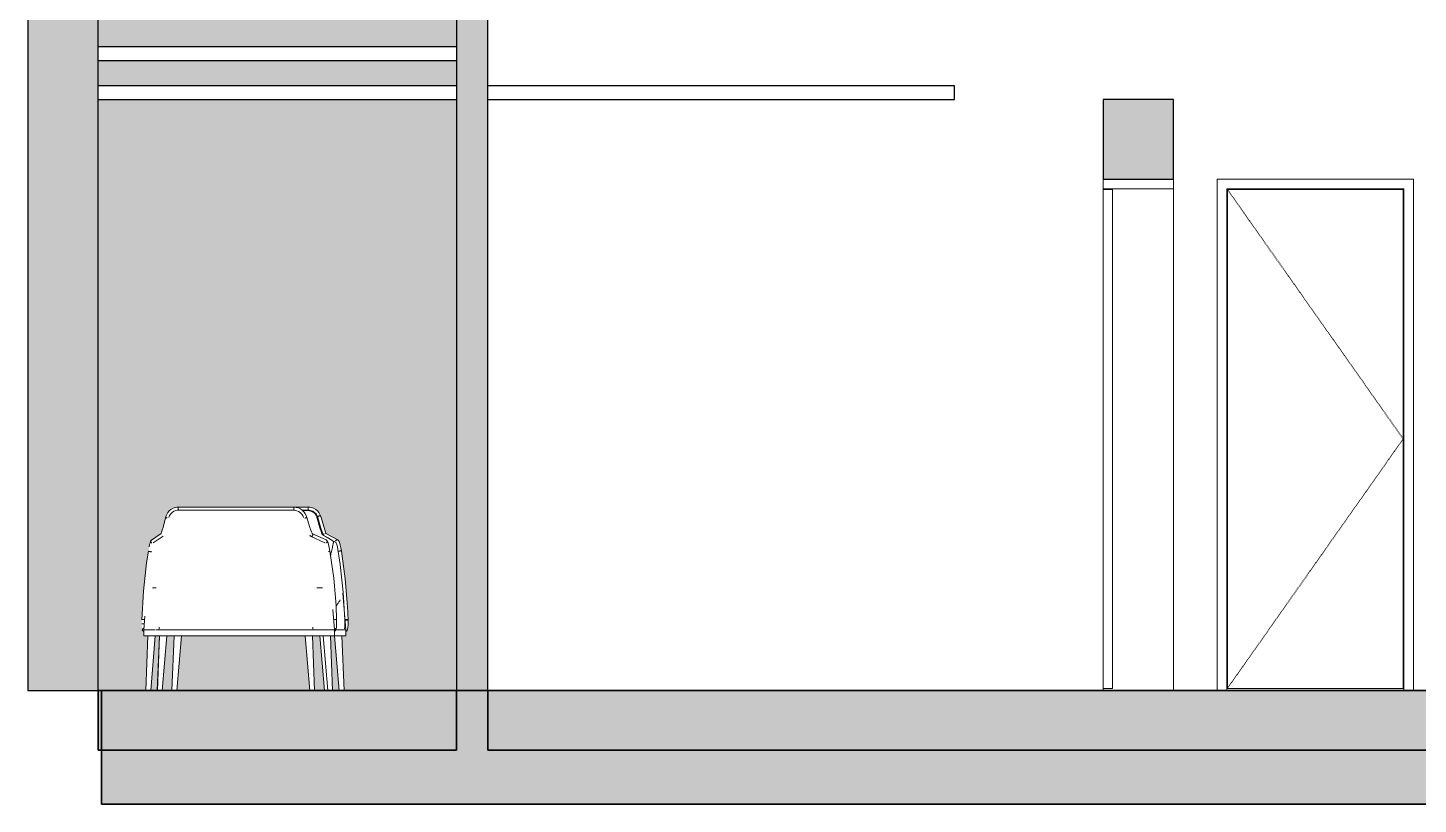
# Model space of a CAD drawing. Header units: inches. Extents: x -657 to 218, y -22 to 381.
# Drawn here: x -580.4 to -354.4, y -18.5 to 107.7 of the extents above; entities that cross this region are included whole.
import ezdxf

# ---------------------------------------------------------------- set-up
doc = ezdxf.new("R2010")
doc.units = ezdxf.units.IN
doc.header["$MEASUREMENT"] = 0
doc.linetypes.add('Elevation Swings', pattern=[0.11811, 0.07874, -0.03937])
for name, color, linetype, lineweight in [('A-CLNG', 13, 'Continuous', 9), ('A-DOOR', 31, 'Continuous', 9), ('A-DOOR-FRAM', 31, 'Continuous', 9), ('A-FLOR', 192, 'Continuous', 9), ('A-FLOR-PATT', 8, 'Continuous', 9), ('A-WALL', 113, 'Continuous', 9), ('A-WALL-PATT', 111, 'Continuous', 9), ('I-FURN', 30, 'Continuous', 9), ('I-WALL', 2, 'Continuous', 9)]:
    doc.layers.add(name, color=color, linetype=linetype, lineweight=lineweight)

# ---------------------------------------------------------------- blocks, each defined once
blk = doc.blocks.new('Doors_IntSgl - 810x2110mm-465632-Section 2')
at = {"layer": 'A-DOOR', "linetype": 'Elevation Swings'}
for p, q in [((-385.38, 81.42), (-356.8, 40.87)), ((-356.8, 40.87), (-385.38, 0.31))]:
    blk.add_line(p, q, dxfattribs=at)
at = {"layer": 'A-DOOR'}
for p, q in [((-385.38, 81.42), (-385.38, 0.31)), ((-356.8, 81.42), (-385.38, 81.42)), ((-356.8, 0.31), (-356.8, 81.42)), ((-385.38, 0.31), (-356.8, 0.31))]:
    blk.add_line(p, q, dxfattribs=at)
at = {"layer": 'A-DOOR-FRAM'}
for p, q in [((-387.04, 83.07), (-387.04, 0)), ((-355.15, 83.07), (-387.04, 83.07)), ((-385.46, 0), (-385.46, 81.5)), ((-385.46, 81.5), (-356.72, 81.5)), ((-356.72, 81.5), (-356.72, 0)), ((-355.15, 0), (-355.15, 83.07))]:
    blk.add_line(p, q, dxfattribs=at)
blk = doc.blocks.new('Blocks_Archibald Armchair_F02778EN - Grey-345837-Section 2')
at = {"layer": 'I-FURN'}
for p, q in [((-534.77, 29.78), (-553.53, 29.78)), ((-534.77, 29.5), (-534.76, 29.56)), ((-534.77, 29.43), (-534.77, 29.5)), ((-534.77, 29.37), (-534.77, 29.43)), ((-534.76, 29.68), (-534.76, 29.73)), ((-534.76, 29.63), (-534.76, 29.68)), ((-534.76, 29.56), (-534.76, 29.63)), ((-535.75, 29.27), (-534.76, 29.27)), ((-535.7, 29.21), (-534.76, 29.21)), ((-534.77, 29.32), (-534.77, 29.37)), ((-533.36, 28.13), (-532.87, 26.42)), ((-532.7, 26.35), (-533.2, 28.09)), ((-532.21, 26.49), (-532.71, 28.24)), ((-532.42, 25.27), (-532.22, 25.16)), ((-532.14, 25.05), (-530.18, 23.99)), ((-529.94, 24.44), (-531.9, 25.5)), ((-530.28, 24.33), (-530.23, 24.3)), ((-528.65, 9.84), (-529.14, 15.78)), ((-530.3, 9.84), (-530.2, 9.84)), ((-530, 9.84), (-530.2, 9.84)), ((-530, 9.84), (-529.69, 9.84)), ((-529.5, 9.84), (-529.69, 9.84)), ((-529.5, 9.84), (-529.25, 9.84)), ((-529.11, 9.84), (-529.25, 9.84)), ((-529.11, 9.84), (-528.92, 9.84)), ((-528.85, 9.84), (-528.92, 9.84)), ((-528.84, 9.84), (-528.71, 9.84)), ((-528.65, 8.86), (-528.65, 9.84)), ((-558.97, 8.86), (-559.33, 0)), ((-559.33, 0), (-558.97, 8.86)), ((-556.93, 0), (-556.57, 8.86)), ((-556.57, 8.86), (-556.93, 0)), ((-555.39, 8.86), (-556.14, 0)), ((-556.14, 0), (-555.39, 8.86)), ((-532.15, 0), (-532.9, 8.86)), ((-532.9, 8.86), (-532.15, 0)), ((-530.54, 8.86), (-529.53, 8.86)), ((-530.5, 8.86), (-529.75, 0)), ((-529.75, 0), (-530.5, 8.86)), ((-529.48, 8.86), (-528.65, 8.86)), ((-528.96, 0), (-529.32, 8.86)), ((-529.32, 8.86), (-528.96, 0))]:
    blk.add_line(p, q, dxfattribs=at)
at = {"layer": 'I-FURN', "flags": 128}
for points in [[(-532.71, 28.24), (-533.03, 28.89), (-533.28, 29.18), (-533.56, 29.41), (-533.9, 29.6), (-534.26, 29.72), (-534.52, 29.77), (-534.76, 29.78)], [(-534.76, 29.73), (-534.76, 29.76), (-534.76, 29.78)], [(-533.2, 28.09), (-533.32, 28.38), (-533.5, 28.67), (-533.75, 28.91), (-534.04, 29.1), (-534.38, 29.22), (-534.57, 29.26), (-534.76, 29.27)], [(-533.21, 28.11), (-533.21, 28.15), (-533.19, 28.2), (-533.16, 28.25), (-533.11, 28.29), (-533.05, 28.32), (-532.99, 28.34), (-532.92, 28.35), (-532.86, 28.35), (-532.8, 28.33), (-532.76, 28.3), (-532.73, 28.27), (-532.71, 28.22)], [(-532.87, 26.42), (-532.69, 25.83), (-532.54, 25.44), (-532.42, 25.27)], [(-532.28, 25.2), (-532.35, 25.31), (-532.53, 25.76), (-532.7, 26.35)], [(-532.22, 25.16), (-531.87, 24.97), (-531.54, 24.78), (-531.23, 24.59), (-530.94, 24.4), (-530.68, 24.21)], [(-531.86, 25.48), (-531.9, 25.55), (-531.98, 25.73), (-532.09, 26.07), (-532.21, 26.49)], [(-530.32, 24.22), (-530.31, 24.28), (-530.28, 24.34), (-530.24, 24.4), (-530.18, 24.43), (-530.12, 24.46), (-530.06, 24.47), (-529.99, 24.46), (-529.93, 24.43), (-529.88, 24.39), (-529.84, 24.33), (-529.81, 24.27)], [(-529.9, 22.55), (-529.94, 22.82), (-530.04, 23.3), (-530.12, 23.63), (-530.17, 23.83), (-530.21, 23.94), (-530.25, 24.04), (-530.25, 24.04)], [(-529.39, 22.64), (-529.49, 23.17), (-529.59, 23.62), (-529.66, 23.89), (-529.76, 24.2), (-529.92, 24.43), (-529.93, 24.43)], [(-529.39, 22.64), (-528.76, 18.11), (-528.4, 13.6), (-528.31, 11.47)], [(-528.82, 11.46), (-529.07, 15.97), (-529.57, 20.45), (-529.9, 22.55)], [(-528.88, 9.99), (-528.87, 10.06), (-528.85, 10.2), (-528.83, 10.43), (-528.82, 10.78), (-528.82, 11.12), (-528.82, 11.46)], [(-528.67, 9.59), (-528.61, 9.6), (-528.55, 9.62), (-528.5, 9.66), (-528.46, 9.7), (-528.42, 9.77), (-528.37, 9.93), (-528.33, 10.27), (-528.31, 10.59), (-528.3, 11.02), (-528.31, 11.47)]]:
    blk.add_lwpolyline(points, dxfattribs=at)
at = {"layer": 'I-FURN'}
blk.add_ellipse((-528.68, 9.84), major_axis=(-0.008, 0.256), ratio=0.996197, start_param=3.323448, end_param=4.632445, dxfattribs=at)
for points, knots in [([(-534.76, 29.21), (-534.7, 29.21), (-534.6, 29.2), (-534.48, 29.18), (-534.4, 29.16), (-534.31, 29.14), (-534.23, 29.11), (-534.15, 29.07), (-534.07, 29.03), (-534, 28.99), (-533.93, 28.95), (-533.87, 28.9), (-533.81, 28.85), (-533.75, 28.8), (-533.7, 28.74), (-533.65, 28.68), (-533.56, 28.57), (-533.44, 28.39), (-533.38, 28.22), (-533.36, 28.13)], [0, 0, 0, 0, 0.083333, 0.125, 0.166667, 0.208333, 0.25, 0.291667, 0.333333, 0.375, 0.416667, 0.458333, 0.5, 0.541667, 0.583333, 0.625, 0.666667, 0.833333, 1, 1, 1, 1]), ([(-530.66, 24.14), (-530.67, 24.11), (-530.67, 24.05), (-530.69, 23.95), (-530.71, 23.83), (-530.75, 23.65), (-530.82, 23.37), (-530.9, 23.02), (-530.96, 22.74), (-531, 22.59)], [-1, -1, -1, -1, -0.85, -0.775, -0.7, -0.55, -0.4, -0.2, 0, 0, 0, 0]), ([(-530.27, 13.68), (-530.23, 13.74), (-530.08, 13.94), (-529.9, 14.2), (-529.72, 14.46), (-529.63, 14.61), (-529.57, 14.7), (-529.56, 14.72)], [0.3529606, 0.3529606, 0.3529606, 0.3529606, 0.4, 0.5, 0.55, 0.6, 0.6187361, 0.6187361, 0.6187361, 0.6187361])]:
    blk.add_open_spline(points, degree=3, knots=knots, dxfattribs=at)
for points in [[(-532.26, 25.34), (-532.26, 25.37), (-532.24, 25.41), (-532.21, 25.44), (-532.19, 25.46)], [(-531.95, 25.52), (-531.93, 25.51), (-531.91, 25.5), (-531.89, 25.49)], [(-530.68, 24.21), (-530.67, 24.21), (-530.67, 24.19), (-530.66, 24.16), (-530.66, 24.14)], [(-529.9, 22.55), (-529.9, 22.56), (-529.89, 22.56), (-529.87, 22.58), (-529.83, 22.6), (-529.78, 22.61), (-529.72, 22.63), (-529.65, 22.64), (-529.58, 22.65), (-529.52, 22.65), (-529.47, 22.66), (-529.43, 22.65), (-529.4, 22.65), (-529.39, 22.64), (-529.39, 22.64)], [(-529.9, 22.55), (-529.9, 22.56), (-529.89, 22.56), (-529.87, 22.58), (-529.83, 22.6), (-529.78, 22.61), (-529.72, 22.63), (-529.65, 22.64), (-529.58, 22.65), (-529.52, 22.65), (-529.47, 22.66), (-529.43, 22.65), (-529.4, 22.65), (-529.39, 22.64), (-529.39, 22.64)], [(-531, 22.59), (-531.05, 22.34), (-531.1, 22.09), (-531.14, 21.84)], [(-528.31, 11.47), (-528.31, 11.48), (-528.32, 11.48), (-528.34, 11.49), (-528.39, 11.5), (-528.44, 11.51), (-528.5, 11.51), (-528.57, 11.51), (-528.64, 11.51), (-528.7, 11.5), (-528.75, 11.49), (-528.79, 11.48), (-528.82, 11.47), (-528.82, 11.46), (-528.82, 11.46)], [(-528.82, 11.46), (-528.82, 11.45), (-528.82, 11.45), (-528.79, 11.44), (-528.75, 11.43), (-528.69, 11.42), (-528.63, 11.42), (-528.56, 11.42), (-528.5, 11.42), (-528.44, 11.43), (-528.38, 11.44), (-528.34, 11.45), (-528.32, 11.46), (-528.31, 11.47), (-528.31, 11.47)], [(-528.82, 11.46), (-528.82, 11.45), (-528.82, 11.45), (-528.79, 11.44), (-528.75, 11.43), (-528.71, 11.42), (-528.69, 11.42)], [(-528.69, 11.42), (-528.67, 11.42), (-528.65, 11.42), (-528.63, 11.42)], [(-528.63, 11.42), (-528.61, 11.42), (-528.59, 11.42), (-528.56, 11.42)], [(-528.56, 11.42), (-528.54, 11.42), (-528.52, 11.42), (-528.5, 11.42)], [(-528.5, 11.42), (-528.48, 11.42), (-528.46, 11.43), (-528.44, 11.43)], [(-528.44, 11.43), (-528.42, 11.43), (-528.38, 11.44), (-528.34, 11.45), (-528.32, 11.46), (-528.31, 11.47), (-528.31, 11.47)]]:
    blk.add_open_spline(points, degree=3, dxfattribs=at)
blk = doc.blocks.new('Blocks_Archibald Armchair_F02778EN - Grey-V1-Section 2')
at = {"layer": 'I-FURN'}
for p, q in [((-537.11, 29.78), (-555.88, 29.78)), ((-558.38, 26.48), (-557.91, 28.23)), ((-557.89, 28.13), (-557.86, 28.08)), ((-555.89, 29.27), (-537.12, 29.27)), ((-535.06, 28.27), (-535.04, 28.24)), ((-535.04, 28.24), (-534.51, 26.49)), ((-558.66, 25.49), (-560.26, 24.42)), ((-559.97, 24), (-558.38, 25.06)), ((-534.51, 25.2), (-534.38, 25.04)), ((-534.38, 25.04), (-532.06, 23.98)), ((-531.85, 24.44), (-534.17, 25.51)), ((-559.5, 16.68), (-560.06, 16.68)), ((-532.43, 16.68), (-533.39, 16.68)), ((-561.52, 9.84), (-561.33, 12.08)), ((-530.8, 13.13), (-530.53, 9.84)), ((-561.84, 10.8), (-561.57, 10.8)), ((-561.52, 9.84), (-561.52, 8.86)), ((-561.52, 9.84), (-559.78, 9.84)), ((-559.78, 9.84), (-561.52, 9.84)), ((-561.5, 9.84), (-559.78, 9.84)), ((-559.78, 9.84), (-559.71, 9.84)), ((-559.65, 9.84), (-559.69, 9.84)), ((-559.49, 9.84), (-559.19, 9.84)), ((-559.14, 9.84), (-559.25, 9.84)), ((-559.14, 9.84), (-559.05, 9.84)), ((-558.79, 9.84), (-559.04, 9.84)), ((-558.29, 9.84), (-558.77, 9.84)), ((-557.96, 9.84), (-558.29, 9.84)), ((-557.31, 9.84), (-557.96, 9.84)), ((-556.98, 9.84), (-557.31, 9.84)), ((-555.93, 9.84), (-556.98, 9.84)), ((-555.93, 9.84), (-537.16, 9.84)), ((-555.93, 9.84), (-537.16, 9.84)), ((-536.09, 9.84), (-537.16, 9.84)), ((-535.76, 9.84), (-536.1, 9.84)), ((-535.1, 9.84), (-535.77, 9.84)), ((-534.76, 9.84), (-535.1, 9.84)), ((-534.27, 9.84), (-534.77, 9.84)), ((-533.99, 9.84), (-534.25, 9.84)), ((-533.98, 9.84), (-533.88, 9.84)), ((-533.84, 9.84), (-533.88, 9.84)), ((-533.83, 9.84), (-533.5, 9.84)), ((-533.48, 9.84), (-533.5, 9.84)), ((-533.48, 9.84), (-533.44, 9.84)), ((-533.39, 9.84), (-533.33, 9.84)), ((-533.28, 9.84), (-533.33, 9.84)), ((-533.27, 9.84), (-533.17, 9.84)), ((-533.17, 9.84), (-530.55, 9.84)), ((-533.17, 9.84), (-530.57, 9.84)), ((-530.55, 9.84), (-533.17, 9.84)), ((-530.53, 8.86), (-530.53, 9.84)), ((-559.78, 8.86), (-561.52, 8.86)), ((-561.52, 8.86), (-561.52, 8.86)), ((-561.17, 0), (-560.82, 8.86)), ((-559.64, 8.86), (-560.38, 0)), ((-559.78, 8.86), (-558.84, 8.86)), ((-558.93, 8.86), (-559.3, 0)), ((-558.72, 8.86), (-558.77, 8.86)), ((-558.7, 8.86), (-555.93, 8.86)), ((-557.75, 8.86), (-558.52, 0)), ((-537.16, 8.86), (-555.93, 8.86)), ((-537.16, 8.86), (-534.34, 8.86)), ((-535.27, 8.86), (-534.53, 0)), ((-534.27, 8.86), (-534.32, 8.86)), ((-534.25, 8.86), (-533.17, 8.86)), ((-533.74, 0), (-534.09, 8.86)), ((-530.55, 8.86), (-533.17, 8.86)), ((-532.36, 8.86), (-531.6, 0)), ((-530.81, 0), (-531.18, 8.86)), ((-530.56, 8.86), (-530.53, 8.86))]:
    blk.add_line(p, q, dxfattribs=at)
at = {"layer": 'I-FURN', "flags": 128}
for points in [[(-557.91, 28.23), (-557.6, 28.88), (-557.36, 29.17), (-557.09, 29.4), (-556.75, 29.59), (-556.39, 29.72), (-556.13, 29.77), (-555.89, 29.78)], [(-555.89, 29.78), (-555.89, 29.76), (-555.89, 29.73)], [(-555.89, 29.73), (-555.89, 29.68), (-555.89, 29.62), (-555.89, 29.56)], [(-555.89, 29.56), (-555.89, 29.49), (-555.89, 29.43), (-555.89, 29.37), (-555.88, 29.32), (-555.88, 29.29), (-555.88, 29.27)], [(-537.11, 29.78), (-536.71, 29.74), (-536.35, 29.64), (-536.02, 29.48), (-535.75, 29.29), (-535.49, 29.03), (-535.26, 28.72), (-535.04, 28.24)], [(-557.91, 28.22), (-557.91, 28.18), (-557.89, 28.13)], [(-557.86, 28.08), (-557.82, 28.04), (-557.76, 28.01), (-557.7, 27.99)], [(-557.41, 28.1), (-557.3, 28.39), (-557.13, 28.67), (-556.89, 28.91), (-556.6, 29.1), (-556.27, 29.22), (-556.08, 29.26), (-555.88, 29.27)], [(-537.12, 29.27), (-536.94, 29.26), (-536.77, 29.23), (-536.62, 29.19), (-536.35, 29.08), (-536.09, 28.91), (-535.86, 28.68), (-535.67, 28.41), (-535.53, 28.09)], [(-535.04, 28.22), (-535.04, 28.18), (-535.06, 28.13), (-535.09, 28.08), (-535.14, 28.04), (-535.2, 28.01), (-535.26, 27.99), (-535.33, 27.98)], [(-558.7, 25.45), (-558.69, 25.47), (-558.61, 25.69), (-558.5, 26.02), (-558.38, 26.48)], [(-534.51, 26.49), (-534.37, 26.04), (-534.27, 25.78), (-534.16, 25.52), (-534.13, 25.48), (-534.16, 25.5)], [(-561.83, 11.47), (-561.57, 16.11), (-561.05, 20.71), (-560.75, 22.64)], [(-560.63, 23.31), (-560.55, 23.7), (-560.49, 23.94), (-560.41, 24.2), (-560.27, 24.41), (-560.26, 24.42)], [(-560.36, 24.27), (-560.37, 24.2), (-560.36, 24.14), (-560.33, 24.08), (-560.29, 24.03), (-560.24, 23.99), (-560.17, 23.96)], [(-560.25, 24.43), (-560.3, 24.39), (-560.34, 24.33), (-560.36, 24.27)], [(-531.84, 24.44), (-531.79, 24.41), (-531.72, 24.33), (-531.62, 24.16), (-531.56, 23.98), (-531.47, 23.68), (-531.36, 23.2), (-531.3, 22.92), (-531.25, 22.64)], [(-531.25, 22.64), (-530.63, 18.21), (-530.26, 13.8), (-530.17, 11.47)], [(-530.17, 11.47), (-530.17, 10.97), (-530.18, 10.56), (-530.2, 10.23), (-530.23, 10.04), (-530.29, 9.81), (-530.35, 9.69), (-530.43, 9.63), (-530.5, 9.6), (-530.57, 9.59)]]:
    blk.add_lwpolyline(points, dxfattribs=at)
at = {"layer": 'I-FURN'}
for centre, major_axis, ratio, start_param, end_param in [((-561.5, 9.84), (0.011, 0.256), 0.997595, 0.000496, 1.659207), ((-561.5, 9.84), (0.011, 0.256), 0.997595, 1.659207, 3.142089), ((-530.57, 9.84), (-0.007, 0.256), 0.994481, 4.638042, 6.282693), ((-530.57, 9.84), (-0.007, 0.256), 0.994481, 3.1411, 4.638042)]:
    blk.add_ellipse(centre, major_axis=major_axis, ratio=ratio, start_param=start_param, end_param=end_param, dxfattribs=at)
for points in [[(-537.11, 29.62), (-537.11, 29.6), (-537.12, 29.58), (-537.12, 29.56)], [(-537.12, 29.56), (-537.12, 29.54), (-537.12, 29.51), (-537.12, 29.49)], [(-537.12, 29.49), (-537.12, 29.47), (-537.12, 29.45), (-537.12, 29.43)], [(-537.12, 29.43), (-537.12, 29.41), (-537.12, 29.39), (-537.12, 29.37)], [(-537.11, 29.78), (-537.11, 29.78), (-537.11, 29.77), (-537.11, 29.74), (-537.11, 29.73)], [(-537.11, 29.73), (-537.11, 29.71), (-537.11, 29.7), (-537.11, 29.68)], [(-537.11, 29.68), (-537.11, 29.66), (-537.11, 29.64), (-537.11, 29.62)], [(-537.12, 29.37), (-537.12, 29.35), (-537.12, 29.32), (-537.12, 29.29), (-537.12, 29.28), (-537.12, 29.27)], [(-534.03, 25.33), (-534.02, 25.31), (-534.02, 25.27), (-534.03, 25.2), (-534.05, 25.14), (-534.1, 25.09), (-534.15, 25.05), (-534.19, 25.03), (-534.22, 25.02)], [(-534.14, 25.49), (-534.12, 25.48), (-534.09, 25.45), (-534.05, 25.4), (-534.03, 25.35), (-534.03, 25.33)], [(-560.75, 22.64), (-560.75, 22.63), (-560.75, 22.62), (-560.73, 22.61), (-560.69, 22.59), (-560.64, 22.58), (-560.58, 22.56), (-560.51, 22.55), (-560.45, 22.54), (-560.38, 22.53), (-560.33, 22.53), (-560.29, 22.53), (-560.26, 22.54), (-560.25, 22.55), (-560.25, 22.55)], [(-560.75, 22.64), (-560.75, 22.63), (-560.75, 22.62), (-560.73, 22.61), (-560.69, 22.59), (-560.64, 22.58), (-560.58, 22.56), (-560.53, 22.55), (-560.51, 22.55)], [(-531.71, 24.27), (-531.7, 24.25), (-531.7, 24.2), (-531.71, 24.14), (-531.74, 24.08), (-531.78, 24.02), (-531.83, 23.98), (-531.87, 23.97), (-531.9, 23.96)], [(-531.25, 22.64), (-531.25, 22.63), (-531.26, 22.62), (-531.28, 22.61), (-531.32, 22.59), (-531.37, 22.58), (-531.44, 22.56), (-531.48, 22.55), (-531.5, 22.55)], [(-531.26, 22.65), (-531.25, 22.64), (-531.25, 22.64), (-531.25, 22.64)], [(-561.83, 11.47), (-561.83, 11.48), (-561.83, 11.48), (-561.8, 11.49), (-561.76, 11.5), (-561.71, 11.51), (-561.65, 11.51), (-561.58, 11.51), (-561.51, 11.51), (-561.45, 11.5), (-561.4, 11.49), (-561.35, 11.48), (-561.33, 11.47), (-561.32, 11.46), (-561.32, 11.46)], [(-561.83, 11.48), (-561.82, 11.49), (-561.8, 11.49), (-561.76, 11.5), (-561.71, 11.51), (-561.65, 11.51), (-561.6, 11.51), (-561.58, 11.51)], [(-530.43, 11.51), (-530.46, 11.51), (-530.48, 11.51), (-530.5, 11.51)], [(-530.18, 11.48), (-530.19, 11.49), (-530.21, 11.49), (-530.25, 11.5), (-530.3, 11.51), (-530.37, 11.51), (-530.41, 11.51), (-530.43, 11.51)], [(-530.18, 11.46), (-530.17, 11.46), (-530.17, 11.47), (-530.17, 11.47)], [(-561.56, 10.12), (-561.56, 10.1), (-561.56, 10.08), (-561.56, 10.06)], [(-559, 10.27), (-559.01, 10.13), (-559.03, 9.99), (-559.05, 9.84)], [(-533.98, 9.84), (-534, 9.99), (-534.01, 10.13), (-534.03, 10.27)], [(-530.48, 10.07), (-530.48, 10.09), (-530.48, 10.1), (-530.47, 10.11)]]:
    blk.add_open_spline(points, degree=3, dxfattribs=at)
blk.add_open_spline([(-531.85, 24.44), (-531.84, 24.44), (-531.81, 24.42), (-531.77, 24.39), (-531.73, 24.33), (-531.71, 24.29), (-531.71, 24.27)], degree=3, knots=[0.7116648, 0.7116648, 0.7116648, 0.7116648, 0.75, 0.8333333, 0.9166667, 1, 1, 1, 1], dxfattribs=at)
blk = doc.blocks.new('Doors_IntSgl - 810x2110mm-323358-Section 2')
at = {"layer": 'A-DOOR'}
for p, q in [((-404.07, 81.42), (-405.56, 81.42)), ((-405.56, 81.42), (-405.56, 0.31)), ((-404.07, 0.31), (-404.07, 81.42)), ((-405.56, 0.31), (-404.07, 0.31))]:
    blk.add_line(p, q, dxfattribs=at)
at = {"layer": 'A-DOOR-FRAM'}
for p, q in [((-394.15, 83.07), (-405.56, 83.07)), ((-405.56, 81.5), (-394.15, 81.5))]:
    blk.add_line(p, q, dxfattribs=at)
at = {"layer": 'A-DOOR-FRAM', "lineweight": 18}
for p, q in [((-394.15, 83.07), (-405.56, 83.07)), ((-405.56, 83.07), (-405.56, 82.19)), ((-405.56, 82.19), (-405.56, 0)), ((-394.15, 82.19), (-394.15, 83.07)), ((-394.15, 0), (-394.15, 82.19)), ((-405.56, 0), (-394.15, 0))]:
    blk.add_line(p, q, dxfattribs=at)

msp = doc.modelspace()

# ---------------------------------------------------------------- hatches: boundary and pattern name
at = {"layer": 'A-FLOR-PATT'}
for points in [[(-510.7, -9.73), (-510.7, 0), (-568.94, 0), (-568.94, -9.73), (-543.42, -9.73)], [(-568.35, -18.5), (51.65, -18.5), (51.65, 0), (-568.35, 0), (-568.35, -7.69)], [(-437.73, -9.73), (-45.85, -9.73), (-45.85, 0), (-505.59, 0), (-505.59, -9.73)]]:
    msp.add_hatch(color=256, dxfattribs=at).paths.add_polyline_path(points)
at = {"layer": 'A-WALL-PATT'}
for points in [[(-568.94, 0), (-568.94, 120), (-580.35, 120), (-580.35, 0), (-569.84, 0)], [(-510.7, 0), (-505.59, 0), (-505.59, 120), (-510.7, 120), (-510.7, 7.02)], [(-394.15, 83.07), (-394.15, 96), (-405.56, 96), (-405.56, 83.07)]]:
    msp.add_hatch(color=256, dxfattribs=at).paths.add_polyline_path(points)
h = msp.add_hatch(dxfattribs=at)
h.set_pattern_fill('FP_3', color=256, style=0, pattern_type=2)
h.set_pattern_definition([(0, (-574.646, 0), (0, 2.953), []), (90, (-574.646, 0), (-4.429, 2.953), [2.953, -2.953])])
h.paths.add_polyline_path([(-234.29, 13.95), (-234.4, 13.98), (-234.33, 13.95), (-234.3, 13.95)])
h.paths.add_polyline_path([(-234.96, 0), (-193.62, 0), (-193.62, 49.97), (-104.59, 110.27), (-331.88, 110.27), (-331.88, 39.37), (-278.37, 39.37), (-278.37, 41.34), (-278.86, 41.34), (-278.86, 43.31), (-276.89, 43.31), (-276.89, 41.34), (-277.39, 41.34), (-277.39, 39.37), (-238.57, 39.37), (-238.57, 35.43), (-277.39, 35.43), (-277.39, 33.46), (-275.15, 33.46), (-275.15, 29.53), (-274.77, 29.53), (-274.75, 33.46), (-270.5, 33.46), (-270.5, 29.53), (-268.94, 29.53), (-268.93, 33.46), (-265.93, 33.46), (-265.93, 29.53), (-265.55, 29.53), (-265.53, 33.46), (-262.92, 33.46), (-262.92, 29.53), (-262.15, 29.53), (-262.15, 33.46), (-259.52, 33.46), (-259.52, 29.53), (-259.14, 29.53), (-259.13, 33.46), (-256.13, 33.46), (-256.13, 29.53), (-255.35, 29.53), (-255.35, 33.46), (-239.34, 33.46), (-239.34, 29.53), (-226.85, 29.53), (-226.85, 29.41), (-226.61, 29.26), (-226.52, 29.02), (-226.6, 28.82), (-226.85, 28.62), (-227.84, 28.62), (-227.84, 26.06), (-227.72, 25.83), (-227.8, 25.68), (-227.87, 25.59), (-233.06, 25.59), (-233.08, 23.43), (-234.42, 23.4), (-234.47, 23.37), (-234.62, 23.34), (-234.42, 23.35), (-234.17, 23.24), (-234.18, 23.18), (-234.2, 23.07), (-234.3, 23.03), (-234.32, 23.02), (-234.29, 22.86), (-234.18, 22.73), (-234.18, 22.59), (-234.36, 22.09), (-234.42, 21.74), (-234.43, 21.42), (-234.35, 20.91), (-234.15, 20.44), (-234.11, 20.35), (-234.12, 20.19), (-234.25, 19.9), (-234.01, 19.31), (-233.92, 18.63), (-233.94, 18.34), (-234.06, 17.83), (-234.31, 17.38), (-234.05, 17.35), (-234.02, 17.28), (-234.16, 16.97), (-234.43, 16.32), (-234.54, 15.75), (-234.54, 15.58), (-234.4, 14.77), (-234.24, 14.38), (-234.14, 14.07), (-234.18, 14.04), (-234.18, 14.02), (-234.18, 14.01), (-234.29, 13.95), (-234.06, 13.95), (-234.08, 9.25), (-234.3, 8.21), (-234.97, 6.47), (-235.03, 6.06), (-234.98, 5.4), (-234.81, 4.83), (-234.56, 4.38), (-234.42, 4.24), (-234.3, 4.15), (-234.39, 3.95), (-234.5, 3.89), (-234.48, 3.69), (-234.3, 3.54), (-234.39, 3.36), (-234.5, 3.27), (-234.5, 3.1), (-234.59, 3.09), (-234.32, 2.94), (-234.47, 2.7), (-234.99, 2.15), (-235.25, 1.72), (-235.34, 1.53), (-235.1, 1.45), (-235, 1.35), (-234.88, 1.16), (-234.81, 0.95), (-234.79, 0.75), (-234.84, 0.75), (-235.03, 0.2), (-235.37, 0), (-235, 0)])
h.paths.add_polyline_path([(-530.24, 24.4), (-530.28, 24.33), (-530.24, 24.34)])
h.paths.add_polyline_path([(-529.99, 24.46), (-530.13, 24.46), (-530.18, 24.39), (-530.06, 24.41), (-530.03, 24.43)])
h.paths.add_polyline_path([(-529.87, 24.3), (-529.83, 24.3), (-529.77, 24.18)])
h.paths.add_polyline_path([(-568.94, 0), (-561.17, 0), (-560.86, 8.86), (-561.52, 8.86), (-561.54, 9.61), (-561.71, 9.7), (-561.75, 9.84), (-561.65, 10.03), (-561.56, 10.09), (-561.59, 10.12), (-561.74, 10), (-561.78, 9.91), (-561.82, 10.21), (-561.83, 11.23), (-561.7, 14.04), (-561.55, 16.14), (-561.14, 19.9), (-560.59, 23.51), (-560.41, 24.08), (-560.37, 24.05), (-560.34, 24.09), (-560.37, 24.21), (-560.33, 24.34), (-560.24, 24.44), (-558.67, 25.5), (-558.36, 26.54), (-557.82, 28.44), (-557.64, 28.8), (-557.12, 29.36), (-556.69, 29.61), (-556.31, 29.73), (-555.88, 29.78), (-534.62, 29.76), (-534.1, 29.66), (-533.62, 29.44), (-533.37, 29.24), (-532.89, 28.63), (-532.6, 27.83), (-532.36, 26.91), (-531.95, 25.62), (-531.95, 25.56), (-532.12, 25.55), (-532.09, 25.52), (-531.97, 25.52), (-531.83, 25.46), (-529.95, 24.4), (-529.69, 23.99), (-529.45, 22.94), (-529.39, 22.59), (-528.78, 18.06), (-528.45, 14.27), (-528.31, 10.63), (-528.4, 9.94), (-528.57, 9.61), (-528.66, 9.61), (-528.68, 8.86), (-529.32, 8.86), (-528.96, 0), (-510.7, 0), (-510.7, 96), (-568.94, 96), (-568.94, 7.02)])
h.paths.add_polyline_path([(-560.19, 0), (-559.33, 0), (-558.97, 8.86), (-559.64, 8.86), (-560.38, 0), (-560.2, 0)])
h.paths.add_polyline_path([(-557.45, 0), (-556.93, 0), (-556.61, 8.86), (-557.75, 8.86), (-558.49, 0), (-558.31, 0)])
h.paths.add_polyline_path([(-556.14, 0), (-534.53, 0), (-535.28, 8.86), (-555.39, 8.86), (-556.09, 0.6)])
h.paths.add_polyline_path([(-533.74, 0), (-532.15, 0), (-532.9, 8.86), (-534.09, 8.86), (-533.8, 1.5)])
h.paths.add_polyline_path([(-530.81, 0), (-529.75, 0), (-530.5, 8.86), (-531.18, 8.86), (-530.87, 1.5)])
h.paths.add_polyline_path([(-302.14, 0), (-281.42, 0), (-281.47, 0.1), (-281.57, 0.1), (-281.92, 2.76), (-283.66, 2.76), (-283.66, 14.33), (-284.04, 14.33), (-284.06, 2.76), (-288.31, 2.76), (-288.31, 14.33), (-295.74, 14.33), (-296.85, 0.11), (-297.03, 0.09), (-297.44, 0.13), (-297.43, 0.18), (-297.4, 3.95), (-297.19, 14.33), (-298.32, 14.33), (-298.32, 16.14), (-298.1, 16.17), (-298.19, 16.24), (-298.19, 16.27), (-298.28, 16.29), (-298.28, 16.4), (-297.71, 17.19), (-297.37, 17.43), (-296.76, 17.66), (-296.13, 17.71), (-288.31, 17.71), (-288.31, 25.59), (-302.14, 25.59), (-302.14, 1.97), (-303.77, 1.97), (-303.77, 0), (-302.74, 0)])
h.paths.add_polyline_path([(-281.33, 0), (-280.81, 0), (-280.84, 0.1), (-281.06, 0.06), (-281.1, 0.04), (-281.36, 0.04), (-281.41, 0.1), (-281.45, 0.1), (-281.39, 0), (-281.33, 0)])
h.paths.add_polyline_path([(-280.81, 0), (-278.37, 0), (-278.37, 2.76), (-279.02, 2.76), (-279.02, 25.59), (-279.6, 25.56), (-279.79, 24.72), (-279.81, 2.76), (-280.93, 2.76), (-280.81, 0.76), (-280.81, 0.16)])
h.paths.add_polyline_path([(-275.15, 0), (-246.42, 0), (-246.47, 0.1), (-246.57, 0.1), (-246.92, 2.76), (-255.35, 2.76), (-255.35, 8.7), (-247.68, 8.7), (-247.73, 9.09), (-255.35, 9.09), (-255.35, 14.33), (-256.13, 14.33), (-256.14, 2.76), (-259.14, 2.76), (-259.14, 14.33), (-259.52, 14.33), (-259.54, 2.76), (-261.61, 2.76), (-261.72, 1.5), (-261.89, 0.1), (-262.03, 0.09), (-262.44, 0.13), (-262.43, 0.18), (-262.4, 3.95), (-262.2, 14.33), (-262.92, 14.33), (-262.94, 2.76), (-265.55, 2.76), (-265.55, 25.59), (-265.93, 25.59), (-265.94, 2.76), (-268.94, 2.76), (-268.94, 25.59), (-270.5, 25.59), (-270.52, 2.76), (-274.77, 2.76), (-274.77, 25.59), (-275.15, 25.59), (-275.16, 2.76), (-277.39, 2.76), (-277.39, 0), (-275.15, 0)])
h.paths.add_polyline_path([(-246.26, 0), (-245.81, 0), (-245.84, 0.1), (-246.06, 0.06), (-246.1, 0.04), (-246.37, 0.06), (-246.41, 0.1), (-246.45, 0.1), (-246.39, 0), (-246.27, 0)])
h.paths.add_polyline_path([(-65.2, 0), (-65.2, 84.7), (-65.66, 84.7), (-65.66, 76.87), (-179.15, 0), (-117.72, 0), (-117.75, 1.97), (-117.85, 2.01), (-117.95, 2.03), (-118.09, 2.07), (-118.11, 2.17), (-118.08, 25.49), (-118.06, 25.52), (-118.05, 26.76), (-117.97, 26.96), (-117.98, 27.04), (-117.82, 27.2), (-117.7, 27.25), (-117.57, 27.19), (-117.57, 27.26), (-112.38, 27.27), (-112.32, 27.7), (-112.2, 28.02), (-111.71, 28.61), (-111.44, 28.82), (-110.94, 29.1), (-110.37, 29.31), (-109.72, 29.44), (-108.99, 29.49), (-107.8, 29.46), (-106.76, 29.19), (-106.18, 28.81), (-105.9, 28.52), (-105.72, 28.22), (-105.6, 27.75), (-105.54, 27.26), (-82.92, 27.22), (-82.72, 27.21), (-82.6, 27.01), (-82.57, 27.01), (-82.55, 26.74), (-82.58, 26.71), (-82.54, 26.29), (-82.52, 25.86), (-82.48, 25.86), (-82.48, 25.72), (-82.46, 25.58), (-81.75, 25.49), (-81.66, 25.39), (-81.62, 25.39), (-81.62, 2.17), (-81.66, 2.17), (-81.68, 2.03), (-81.75, 2.07), (-81.8, 1.99), (-81.9, 2.01), (-82.01, 1.97), (-82.01, 0), (-67.83, 0)])
h.paths.add_polyline_path([(-245.81, 0), (-236.14, 0), (-236.52, 0.22), (-236.7, 0.75), (-236.72, 0.75), (-236.64, 1.14), (-236.44, 1.43), (-236.2, 1.53), (-236.17, 1.54), (-236.58, 2.22), (-236.83, 2.5), (-237.16, 2.85), (-237.18, 2.98), (-237.1, 3.07), (-237.01, 3.1), (-237.04, 3.32), (-237.21, 3.44), (-237.17, 3.61), (-237.01, 3.7), (-237.03, 3.9), (-237.21, 4.03), (-237.17, 4.2), (-237.01, 4.29), (-236.66, 4.92), (-236.58, 5.18), (-236.49, 5.65), (-236.52, 6.33), (-236.58, 6.59), (-236.91, 7.48), (-237.23, 8.32), (-237.43, 9.46), (-237.45, 10.7), (-237.41, 13.95), (-237.23, 13.95), (-237.32, 14.02), (-237.33, 14.04), (-237.33, 14.07), (-237.41, 14.07), (-237.05, 14.98), (-236.97, 15.77), (-237.13, 16.5), (-237.45, 17.37), (-237.41, 17.41), (-237.26, 17.41), (-237.53, 18.06), (-237.59, 18.71), (-237.54, 19.16), (-237.39, 19.64), (-237.26, 19.95), (-237.38, 20.13), (-237.36, 20.4), (-237.24, 20.67), (-237.11, 21.17), (-237.08, 21.67), (-237.21, 22.27), (-237.33, 22.73), (-237.28, 22.81), (-237.19, 22.88), (-237.21, 23.03), (-237.36, 23.12), (-237.34, 23.13), (-237.28, 23.26), (-237.05, 23.36), (-236.92, 23.37), (-236.95, 23.43), (-238.45, 23.43), (-238.45, 25.59), (-239.34, 25.59), (-239.36, 21.38), (-245.69, 21.36), (-245.75, 20.98), (-239.34, 20.98), (-239.36, 15.24), (-245.6, 15.24), (-245.6, 14.84), (-239.34, 14.84), (-239.35, 9.09), (-246.48, 9.09), (-246.42, 8.7), (-239.34, 8.7), (-239.35, 2.76), (-245.93, 2.76), (-245.81, 0.76), (-245.81, 0.16)])
h.paths.add_polyline_path([(-236.1, 0), (-235.41, 0), (-235.79, 0.18), (-235.82, 0.17)])
h.paths.add_polyline_path([(-82.63, 1.97), (-82.73, 1.99), (-82.68, 1.97)])
h.paths.add_polyline_path([(-192.63, 9.89), (-191.65, 10.56), (-191.65, 48.93), (-192.63, 48.26), (-192.63, 21.74)])
h.paths.add_polyline_path([(-190.66, 11.22), (-186.73, 13.89), (-186.73, 52.26), (-190.66, 49.6), (-190.66, 21.74)])
h.paths.add_polyline_path([(-234.31, 14.03), (-234.32, 14.07), (-234.31, 14.03)])
h.paths.add_polyline_path([(-237.21, 14.03), (-237.23, 14.07), (-237.22, 14.04)])
h.paths.add_polyline_path([(-185.74, 14.56), (-181.8, 17.22), (-181.8, 55.6), (-185.74, 52.93), (-185.74, 21.74)])
h.paths.add_polyline_path([(-262.92, 16.94), (-262.71, 17.19), (-262.46, 17.38), (-262.15, 17.53), (-262.15, 25.59), (-262.92, 25.59), (-262.92, 16.94)])
h.paths.add_polyline_path([(-256.08, 17.71), (-255.35, 17.71), (-255.35, 20.98), (-246.79, 21.01), (-246.72, 21.38), (-255.35, 21.38), (-255.35, 25.59), (-256.13, 25.59), (-256.13, 17.71)])
h.paths.add_polyline_path([(-283.79, 17.71), (-283.66, 17.71), (-283.66, 25.59), (-284.04, 25.59), (-284.04, 17.71)])
h.paths.add_polyline_path([(-259.52, 17.71), (-259.14, 17.71), (-259.14, 25.59), (-259.52, 25.59), (-259.52, 18.06)])
h.paths.add_polyline_path([(-180.82, 17.89), (-176.88, 20.56), (-176.88, 58.93), (-180.82, 56.26), (-180.82, 21.74)])
h.paths.add_polyline_path([(-175.9, 21.22), (-171.96, 23.89), (-171.96, 62.26), (-175.9, 59.6), (-175.9, 21.74)])
h.paths.add_polyline_path([(-234.64, 23.39), (-234.64, 23.43), (-234.65, 23.39)])
h.paths.add_polyline_path([(-560.3, 23.95), (-560.24, 23.99), (-560.31, 23.99)])
h.paths.add_polyline_path([(-170.98, 24.56), (-167.04, 27.22), (-167.04, 65.6), (-170.98, 62.93), (-170.98, 36.46)])
h.paths.add_polyline_path([(-558.74, 25.14), (-558.77, 25.29), (-558.76, 25.2), (-558.75, 25.16)])
h.paths.add_polyline_path([(-82.49, 25.98), (-82.51, 25.98), (-82.51, 26.87), (-82.48, 26.87), (-82.49, 26.08)])
h.paths.add_polyline_path([(-118.06, 26.76), (-118, 26.93), (-118, 26.88), (-118.05, 26.79)])
h.paths.add_polyline_path([(-105.97, 27.26), (-106.09, 28.07), (-106.02, 27.68), (-105.99, 27.41)])
h.paths.add_polyline_path([(-166.06, 27.89), (-162.12, 30.56), (-162.12, 68.93), (-166.06, 66.26), (-166.06, 36.46)])
h.paths.add_polyline_path([(-288.31, 29.53), (-288.29, 33.46), (-284.04, 33.46), (-284.04, 29.53), (-283.66, 29.53), (-283.65, 33.46), (-279.79, 33.46), (-279.79, 29.53), (-279.35, 29.57), (-279.28, 29.8), (-279.1, 29.87), (-279.02, 29.89), (-279, 33.46), (-278.37, 33.46), (-278.37, 35.43), (-303.77, 35.43), (-303.77, 34.25), (-302.14, 34.25), (-302.14, 29.53), (-292.41, 29.53)])
h.paths.add_polyline_path([(-161.13, 31.22), (-157.2, 33.89), (-157.2, 72.26), (-161.13, 69.6), (-161.13, 36.46)])
h.paths.add_polyline_path([(-156.21, 34.56), (-152.28, 37.22), (-152.28, 75.6), (-156.21, 72.93), (-156.21, 36.46)])
h.paths.add_polyline_path([(-151.29, 37.89), (-147.36, 40.56), (-147.36, 78.93), (-151.29, 76.26), (-151.29, 51.18)])
h.paths.add_polyline_path([(-146.37, 41.22), (-142.43, 43.89), (-142.43, 82.26), (-146.37, 79.6), (-146.37, 51.18)])
h.paths.add_polyline_path([(-141.45, 44.56), (-137.51, 47.22), (-137.51, 85.6), (-141.45, 82.93), (-141.45, 51.18)])
h.paths.add_polyline_path([(-136.53, 47.89), (-132.59, 50.56), (-132.59, 88.93), (-136.53, 86.26), (-136.53, 51.18)])
h.paths.add_polyline_path([(-131.61, 51.22), (-127.67, 53.89), (-127.67, 92.26), (-131.61, 89.6), (-131.61, 80.61)])
h.paths.add_polyline_path([(-126.69, 54.56), (-122.75, 57.22), (-122.75, 95.6), (-126.69, 92.93), (-126.69, 80.61)])
h.paths.add_polyline_path([(-121.76, 57.89), (-117.83, 60.56), (-117.83, 98.93), (-121.76, 96.26), (-121.76, 80.61)])
h.paths.add_polyline_path([(-116.84, 61.22), (-112.91, 63.89), (-112.91, 102.26), (-116.84, 99.6), (-116.84, 65.9)])
h.paths.add_polyline_path([(-111.92, 64.56), (-107.99, 67.22), (-107.99, 105.6), (-111.92, 102.93), (-111.92, 65.9)])
h.paths.add_polyline_path([(-107, 67.89), (-103.06, 70.56), (-103.06, 108.93), (-107, 106.26), (-107, 80.61)])
h.paths.add_polyline_path([(-102.08, 71.22), (-98.14, 73.89), (-98.14, 110.27), (-101.08, 110.27), (-102.08, 109.6), (-102.08, 80.61)])
h.paths.add_polyline_path([(-97.16, 74.56), (-93.22, 77.22), (-93.22, 110.27), (-97.16, 110.27), (-97.16, 80.61)])
h.paths.add_polyline_path([(-92.24, 77.89), (-88.3, 80.56), (-88.3, 110.27), (-92.24, 110.27), (-92.24, 80.61)])
h.paths.add_polyline_path([(-87.32, 81.22), (-83.38, 83.89), (-83.38, 110.27), (-87.32, 110.27), (-87.32, 95.89)])
h.paths.add_polyline_path([(-82.39, 84.56), (-78.46, 87.22), (-78.46, 110.27), (-82.39, 110.27), (-82.39, 95.89)])
h.paths.add_polyline_path([(-65.66, 86.67), (-65.27, 86.67), (-65.27, 91.36), (-65.2, 91.36), (-65.2, 110.27), (-65.66, 110.27), (-65.66, 91.36)])
h.paths.add_polyline_path([(-77.47, 87.89), (-73.54, 90.56), (-73.54, 110.27), (-77.47, 110.27), (-77.47, 95.89)])
h.paths.add_polyline_path([(-72.55, 91.22), (-68.62, 93.89), (-68.62, 110.27), (-72.55, 110.27), (-72.55, 95.89)])
h.paths.add_polyline_path([(-67.63, 94.56), (-66.65, 95.22), (-66.65, 110.27), (-67.63, 110.27), (-67.63, 95.33)])
h.paths.add_polyline_path([(-543.42, 98.24), (-510.7, 98.24), (-510.7, 102.36), (-568.94, 102.36), (-568.94, 98.24)])
h.paths.add_polyline_path([(-543.42, 104.61), (-510.7, 104.61), (-510.7, 110.27), (-568.94, 110.27), (-568.94, 104.61)])

# ---------------------------------------------------------------- linework, layer by layer
at = {"layer": 'A-CLNG', "lineweight": 25}
for p, q in [((-510.7, 104.61), (-568.94, 104.61)), ((-568.94, 102.36), (-510.7, 102.36)), ((-510.7, 98.24), (-568.94, 98.24)), ((-429.72, 98.24), (-505.59, 98.24)), ((-429.72, 96), (-429.72, 98.24)), ((-568.94, 96), (-510.7, 96)), ((-505.59, 96), (-429.72, 96))]:
    msp.add_line(p, q, dxfattribs=at)
at = {"layer": 'A-FLOR', "lineweight": 35}
for p, q in [((-568.94, 0), (-568.94, -9.73)), ((-117.72, 0), (-568.94, 0)), ((-568.35, 0), (-568.35, -18.5)), ((-510.7, -9.73), (-510.7, 0)), ((-505.59, 0), (-505.59, -9.73)), ((-568.94, -9.73), (-510.7, -9.73)), ((-505.59, -9.73), (-45.85, -9.73)), ((-568.35, -18.5), (98.98, -18.5))]:
    msp.add_line(p, q, dxfattribs=at)
at = {"layer": 'A-WALL', "lineweight": 25}
for p, q in [((-580.35, 120), (-580.35, 0)), ((-568.94, 0), (-568.94, 110.27)), ((-405.56, 96), (-405.56, 83.07)), ((-394.15, 96), (-405.56, 96)), ((-394.15, 83.07), (-394.15, 96)), ((-405.56, 83.07), (-394.15, 83.07)), ((-580.35, 0), (-568.94, 0))]:
    msp.add_line(p, q, dxfattribs=at)
at = {"layer": 'I-WALL', "lineweight": 25}
for p, q in [((-510.7, 281.82), (-510.7, 0)), ((-505.59, 0), (-505.59, 281.82))]:
    msp.add_line(p, q, dxfattribs=at)
at = {"layer": 'I-WALL'}
for p, q in [((-387.04, 0), (-387.04, 83.07)), ((-387.04, 83.07), (-355.15, 83.07)), ((-355.15, 83.07), (-355.15, 0))]:
    msp.add_line(p, q, dxfattribs=at)

# ---------------------------------------------------------------- block references
at = {"layer": 'A-DOOR'}
msp.add_blockref('Doors_IntSgl - 810x2110mm-465632-Section 2', (0, 0), dxfattribs=at)
at = {"layer": 'A-DOOR-FRAM'}
msp.add_blockref('Doors_IntSgl - 810x2110mm-323358-Section 2', (0, 0), dxfattribs=at)
at = {"layer": 'I-FURN'}
for name in ['Blocks_Archibald Armchair_F02778EN - Grey-V1-Section 2', 'Blocks_Archibald Armchair_F02778EN - Grey-345837-Section 2']:
    msp.add_blockref(name, (0, 0), dxfattribs=at)

doc.saveas('drawing.dxf')
